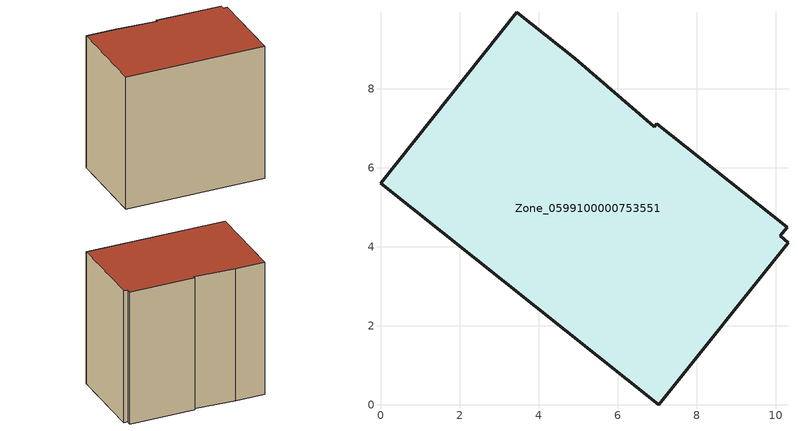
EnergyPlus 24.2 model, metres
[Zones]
Zone_0599100000753551
 floor ground (C_G): 10.29,4.5 10.11,4.28 10.31,4.11 7.04,0 0,5.61 3.45,9.94 4.92,8.78 6.93,7.04 6.99,7.12 z0.6
 wall outside (C_F): 6.93,7.04 4.92,8.78 3.45,9.94 0,5.61 7.04,0 10.31,4.11 10.11,4.28 10.29,4.5 6.99,7.12 6.93,7.04 z0.6:9.45
 roof outside (C_R): 10.29,4.5 6.99,7.12 6.93,7.04 4.92,8.78 3.45,9.94 0,5.61 7.04,0 10.31,4.11 10.11,4.28 z9.45
[BUILDING]
Pand.0599100000753551: North Axis=0; Terrain=City; Loads Convergence Tolerance Value=0.04; Temperature Convergence Tolerance Value=0.4; Solar Distribution=FullExterior; Maximum Number of Warmup Days=25; Minimum Number of Warmup Days=1
[Site:Location]
Rotterdam.The.Hague.AP_ZH_NLD Design_Conditions: Latitude=51.96; Longitude=4.45; Time Zone=1; Elevation=-4.5
[SITE:GROUNDTEMPERATURE:BUILDINGSURFACE]
18, 18, 18, 18, 18, 18, 18, 18, 18, 18, 18, 18
[MATERIAL] Thermal Absorptance=0.9; Solar Absorptance=0.7; Visible Absorptance=0.7
Name | Roughness | Thickness | Conductivity | Density | Specific Heat
G.TI.2006-2014 | MediumSmooth | 0.15 | 0.06 | 540 | 1210
F.TI.2006-2014 | Rough | 0.3 | 0.12 | 1920 | 840
R.TI.2006-2014 | MediumRough | 0.2 | 0.08 | 1500 | 1000
[CONSTRUCTION]
C_G: G.TI.2006-2014
C_F: F.TI.2006-2014
C_R: R.TI.2006-2014
[ZONE]
Zone_0599100000753551: Type=1; Multiplier=1; Ceiling Height=Autocalculate; Volume=Autocalculate; Floor Area=autocalculate; Part of Total Floor Area=Yes
[ZONEINFILTRATION:DESIGNFLOWRATE]
Infil_Zone_0599100000753551: Zone or ZoneList or Space or SpaceList=Zone_0599100000753551; Schedule=AlwaysOn; Design Flow Rate Calculation Method=Flow/Area; Flow Rate per Floor Area=0.0015; Constant Term Coefficient=1; Temperature Term Coefficient=0; Velocity Term Coefficient=0; Velocity Squared Term Coefficient=0
[HVACTEMPLATE:ZONE:IDEALLOADSAIRSYSTEM]
Zone_0599100000753551: Maximum Heating Supply Air Temperature=50; Minimum Cooling Supply Air Temperature=13; Maximum Heating Supply Air Humidity Ratio=0.0156; Minimum Cooling Supply Air Humidity Ratio=0.0077; Heating Limit=NoLimit; Cooling Limit=NoLimit; Dehumidification Control Type=ConstantSensibleHeatRatio; Cooling Sensible Heat Ratio=0.7; Dehumidification Setpoint=60; Humidification Control Type=None; Humidification Setpoint=30; Outdoor Air Method=None; Outdoor Air Flow Rate per Person=0.00944; Outdoor Air Flow Rate per Zone Floor Area=0; Outdoor Air Flow Rate per Zone=0; Demand Controlled Ventilation Type=None; Outdoor Air Economizer Type=NoEconomizer; Heat Recovery Type=None; Sensible Heat Recovery Effectiveness=0.7; Latent Heat Recovery Effectiveness=0.65
[ZONECONTROL:THERMOSTAT]
ThermostatControl_Zone_0599100000753551: Zone or ZoneList=Zone_0599100000753551; Control Type Schedule=DualSetpointControlType; Control 1=Thermostat_Zone_0599100000753551; Temperature Difference Between Cutout And Setpoint=0
[THERMOSTATSETPOINT:DUALSETPOINT]
Thermostat_Zone_0599100000753551: Heating Setpoint Temperature Schedule=HeatingSetpoint_Zone_0599100000753551; Cooling Setpoint Temperature Schedule=CoolingSetpoint_Zone_0599100000753551
[SCHEDULE:COMPACT]
HeatingSetpoint_Zone_0599100000753551: Through: 12/31, For: AllDays, Until: 24:00, 21
CoolingSetpoint_Zone_0599100000753551: Through: 12/31, For: AllDays, Until: 24:00, 24
DualSetpointControlType: Through: 12/31, For: AllDays, Until: 24:00, 4
AlwaysOn: Through: 12/31, For: AllDays, Until: 24:00, 1
